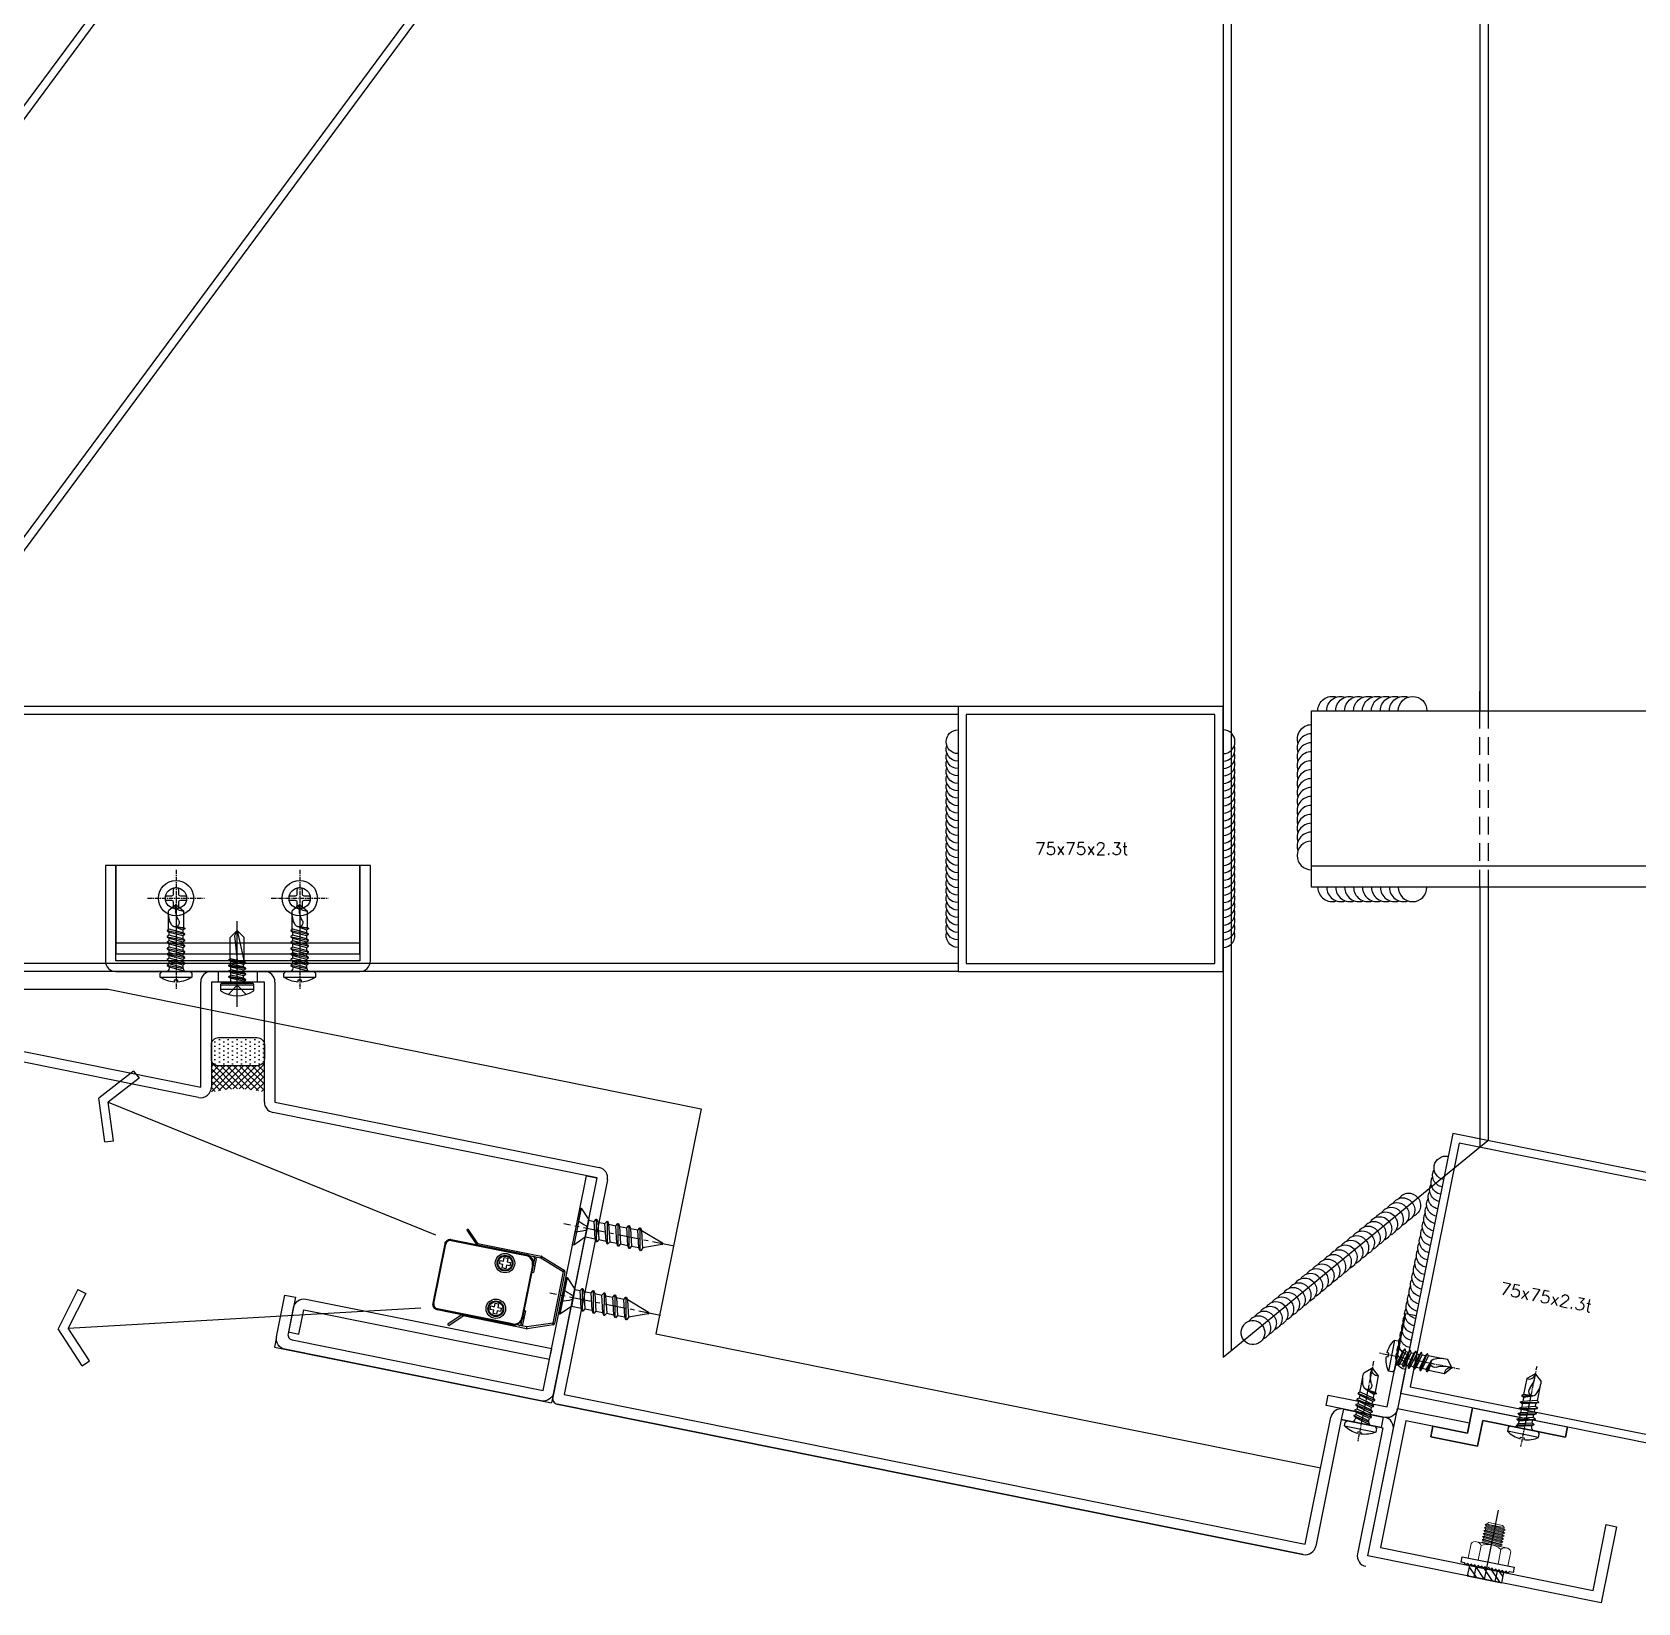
# Model space of a CAD drawing. Extents: x -3378 to 102197, y -3799 to 48702.
# Drawn here: x 83537.2 to 83991.7, y 28208.9 to 28653.5 of the extents above; entities that cross this region are included whole.
import ezdxf

# ---------------------------------------------------------------- set-up
doc = ezdxf.new("R2010")
doc.units = 0
doc.linetypes.add('CENTER', pattern=[2, 1.25, -0.25, 0.25, -0.25])
doc.linetypes.add('HIDDEN', pattern=[0.375, 0.25, -0.125])
for name, color, linetype in [('11', 11, 'Continuous'), ('24WELD', 55, 'Continuous'), ('3', 3, 'Continuous'), ('4', 4, 'Continuous'), ('6', 6, 'Continuous'), ('ARR', 6, 'Continuous'), ('BCM-DIM', 54, 'Continuous'), ('BCM-draft', 252, 'Continuous'), ('BCM-EXT', 2, 'Continuous'), ('BCM-SIL', 8, 'Continuous'), ('CENTER', 4, 'CENTER'), ('CL', 14, 'CENTER'), ('GM_SECT_15', 15, 'Continuous'), ('LAYER3', 165, 'Continuous'), ('螺絲 固定五金 FASTENERS', 124, 'Continuous'), ('螺絲、螺栓', 4, 'Continuous'), ('視覺模型鋁擠型暫替', 4, 'Continuous'), ('金屬面材 METAL PANEL', 2, 'Continuous'), ('隱藏線 HIDDEN', 8, 'HIDDEN')]:
    doc.layers.add(name, color=color, linetype=linetype)
doc.layers.add('12', color=3, linetype='Continuous', lineweight=9)
doc.layers.add('不顯示', color=254, linetype='Continuous', plot=False)
doc.styles.add('DIM', font='simplex.shx', dxfattribs={"bigfont": 'chineset.shx'})

# ---------------------------------------------------------------- blocks, each defined once
blk = doc.blocks.new('A$C19CB1797')
at = {"layer": 'BCM-SIL'}
for p, q in [((8.28, 24.29, 0), (8.28, 0, 0)), ((3.53, 19.39, 0), (13.03, 19.39, 0)), ((3.53, 18.16, 0), (13.03, 18.16, 0)), ((6.49, 17.06, 0), (5.88, 16.71, 0)), ((5.88, 16.71, 0), (10.68, 15.91, 0)), ((5.88, 16.71, 0), (5.88, 16.51, 0)), ((5.88, 16.51, 0), (10.68, 15.72, 0)), ((5.88, 16.51, 0), (6.49, 16.16, 0)), ((6.49, 15.47, 0), (5.88, 15.12, 0)), ((5.88, 15.12, 0), (10.68, 14.32, 0)), ((5.88, 15.12, 0), (5.88, 14.92, 0)), ((5.88, 14.92, 0), (10.68, 14.13, 0)), ((5.88, 14.92, 0), (6.49, 14.57, 0)), ((6.49, 13.88, 0), (5.88, 13.53, 0)), ((6.49, 17.06, 0), (10.07, 16.26, 0)), ((6.49, 16.16, 0), (10.07, 15.36, 0)), ((6.49, 16.16, 0), (6.49, 15.47, 0)), ((6.49, 15.47, 0), (10.07, 14.68, 0)), ((6.49, 14.57, 0), (10.07, 13.78, 0)), ((6.49, 14.57, 0), (6.49, 13.88, 0)), ((6.49, 13.88, 0), (10.07, 13.09, 0)), ((10.07, 17.06, 0), (10.07, 16.26, 0)), ((10.07, 17.06, 0), (10.07, 16.26, 0)), ((10.07, 16.26, 0), (10.68, 15.91, 0)), ((10.68, 15.72, 0), (10.07, 15.36, 0)), ((10.07, 15.36, 0), (10.07, 14.68, 0)), ((10.07, 14.68, 0), (10.68, 14.32, 0)), ((10.68, 14.13, 0), (10.07, 13.78, 0)), ((10.07, 13.78, 0), (10.07, 13.09, 0)), ((10.68, 15.91, 0), (10.68, 15.72, 0)), ((10.68, 14.32, 0), (10.68, 14.13, 0)), ((5.88, 13.53, 0), (10.68, 12.74, 0)), ((5.88, 13.53, 0), (5.88, 13.33, 0)), ((5.88, 13.33, 0), (10.68, 12.54, 0)), ((5.88, 13.33, 0), (6.49, 12.98, 0)), ((6.49, 12.3, 0), (5.88, 11.94, 0)), ((5.88, 11.94, 0), (10.68, 11.15, 0)), ((5.88, 11.94, 0), (5.88, 11.75, 0)), ((5.88, 11.75, 0), (10.68, 10.95, 0)), ((5.88, 11.75, 0), (6.28, 11.52, 0)), ((8.28, 2.66, 0), (6.28, 11.52, 0)), ((6.28, 11.52, 0), (6.28, 4.66, 0)), ((6.28, 11.52, 0), (10.28, 10.72, 0)), ((6.49, 12.98, 0), (10.07, 12.19, 0)), ((6.49, 12.98, 0), (6.49, 12.3, 0)), ((6.49, 12.3, 0), (10.07, 11.5, 0)), ((9.03, 4.16, 0), (8.28, 11.12, 0)), ((10.07, 13.09, 0), (10.68, 12.74, 0)), ((10.68, 12.54, 0), (10.07, 12.19, 0)), ((10.07, 12.19, 0), (10.07, 11.5, 0)), ((10.07, 11.5, 0), (10.68, 11.15, 0)), ((10.68, 10.95, 0), (10.28, 10.72, 0)), ((10.28, 10.72, 0), (10.28, 4.66, 0)), ((10.68, 12.74, 0), (10.68, 12.54, 0)), ((10.68, 11.15, 0), (10.68, 10.95, 0)), ((6.28, 4.66, 0), (8.28, 2.66, 0)), ((8.28, 2.66, 0), (10.28, 4.66, 0)), ((8.28, 2.66, 0), (9.03, 4.16, 0))]:
    blk.add_line(p, q, dxfattribs=at)
at = {"layer": 'BCM-SIL', "elevation": 0}
blk.add_lwpolyline([(12.8, 19.81, 0.297439), (3.75, 19.81, 0.253368), (3.53, 19.39), (3.53, 18.16, 0.414214), (4.03, 17.66), (12.53, 17.66, 0.414214), (13.03, 18.16), (13.03, 19.39, 0.253368)], format="xyb", close=True, dxfattribs=at)
at = {"layer": 'BCM-SIL', "ltscale": 0.1, "elevation": 0}
blk.add_lwpolyline([(5.78, 20.77), (7.8, 18.64, 0.205918), (8.28, 18.43, 0.205918), (8.75, 18.64), (10.78, 20.77)], format="xyb", dxfattribs=at)
at = {"layer": 'BCM-SIL'}
for centre, start, end in [((5.89, 17.06, 0), 0, 90), ((10.67, 17.06, 0), 90, 180)]:
    blk.add_arc(centre, 0.6, start, end, dxfattribs=at)
blk = doc.blocks.new('M5x16圓頭自攻')
at = {"layer": 'ARR', "color": 0, "linetype": 'CENTER', "ltscale": 0.87}
blk.add_line((18, 0), (-5.1, 0), dxfattribs=at)
at = {"layer": 'ARR', "color": 0, "linetype": 'ByBlock', "ltscale": 0.3}
for p, q in [((-1.61, -4.5), (-1.61, 4.5)), ((0.5, 2.24), (1.14, 1.9)), ((0.72, 2.13), (1.65, -2.5)), ((1.89, 1.9), (1.14, 1.9)), ((2.24, 2.5), (3.24, -2.5)), ((3.48, 1.9), (2.73, 1.9)), ((3.83, 2.5), (4.83, -2.5)), ((5.07, 1.9), (4.32, 1.9)), ((5.42, 2.5), (6.42, -2.5)), ((6.81, 1.9), (5.91, 1.9)), ((7.16, 2.5), (8.16, -2.5)), ((8.4, 1.9), (7.65, 1.9)), ((8.73, 1.9), (7.98, 1.9)), ((9.08, 2.5), (9.7, -0.6)), ((14.12, 2.1), (9.46, 2.1)), ((15.83, 0.06), (14.12, 2.1)), ((15.83, 0.06), (15.95, 0.06)), ((16, -0.01), (16, 0.01)), ((2.14, -1.9), (2.89, -1.9)), ((3.73, -1.9), (4.48, -1.9)), ((5.32, -1.9), (6.07, -1.9)), ((6.91, -1.9), (7.81, -1.9)), ((8.54, -2.1), (12.91, -2.1)), ((15.83, -0.06), (14.12, -2.1)), ((15.83, -0.06), (15.95, -0.06))]:
    blk.add_line(p, q, dxfattribs=at)
blk.add_lwpolyline([(-2.98, -0.5, 0.134476), (-1.61, -4.5), (-0.58, -4.5, 0.198912), (-0.44, -4.44), (-0.06, -4.06, 0.198912), (0, -3.92), (0, 3.92, 0.198912), (-0.06, 4.06), (-0.44, 4.44, 0.198912), (-0.58, 4.5), (-1.61, 4.5, 0.134562), (-2.98, 0.5), (-2.48, 0.5), (-2.48, -0.5), (-2.98, -0.5)], format="xyb", dxfattribs=at)
blk.add_lwpolyline([(1.14, 1.9), (2.14, -1.9), (1.8, -2.5), (1.65, -2.5), (1.3, -1.9), (0.3, 1.9), (0.5, 2.24)], dxfattribs=at)
for points in [[(3.24, -2.5), (2.89, -1.9), (1.89, 1.9), (2.24, 2.5), (2.39, 2.5), (2.73, 1.9), (3.73, -1.9), (3.39, -2.5)], [(4.83, -2.5), (4.48, -1.9), (3.48, 1.9), (3.83, 2.5), (3.98, 2.5), (4.32, 1.9), (5.32, -1.9), (4.98, -2.5)], [(6.42, -2.5), (6.07, -1.9), (5.07, 1.9), (5.42, 2.5), (5.57, 2.5), (5.91, 1.9), (6.91, -1.9), (6.57, -2.5)], [(8.16, -2.5), (7.81, -1.9), (6.81, 1.9), (7.16, 2.5), (7.31, 2.5), (7.65, 1.9), (8.65, -1.9), (8.31, -2.5)], [(9.08, 2.5), (8.73, 1.9), (9.7, -0.6), (9.46, 2.1), (9.23, 2.5)]]:
    blk.add_lwpolyline(points, close=True, dxfattribs=at)
for centre, radius, start, end in [((0.67, 3.07), 0.874, 220.3388, 257.7802), ((10.86, -0.29), 1.2, 56.152, 236.152), ((14.85, 6.88), 7.01, 241.6458, 278.008), ((15.9, 1.75), 1.82, 168.8617, 267.6865), ((15.95, 0.01), 0.05, 0, 90), ((1.17, -3.34), 1.44, 84.7312, 144.22), ((13.52, 4.88), 7.01, 241.6458, 274.9541), ((15.95, -0.01), 0.05, 270, 0)]:
    blk.add_arc(centre, radius, start, end, dxfattribs=at)
blk = doc.blocks.new('*U255')
blk.add_blockref('M5x16圓頭自攻', (0, 0))
blk = doc.blocks.new('*u927')
at = {"layer": 'CENTER', "color": 0, "ltscale": 5}
blk.add_line((28.28, 0), (-3.62, 0), dxfattribs=at)
at = {"layer": '螺絲、螺栓', "color": 0, "linetype": 'ByBlock', "ltscale": 0.2}
for p, q in [((0.3, 5.3), (0.3, -5.3)), ((3.1, 2.5), (3.1, -2.5)), ((3.1, 2.39), (4.64, 2.39)), ((5.08, 3.15), (6.34, -3.15)), ((5.7, 2.39), (7.79, 2.39)), ((8.23, 3.15), (9.49, -3.15)), ((8.85, 2.39), (10.94, 2.39)), ((11.38, 3.15), (12.64, -3.15)), ((12, 2.39), (14.09, 2.39)), ((14.53, 3.15), (15.79, -3.15)), ((17.24, 2.39), (15.15, 2.39)), ((17.68, 3.15), (18.94, -3.15)), ((18.17, 2.61), (24.84, 0.24)), ((3.1, -2.39), (5.9, -2.39)), ((6.96, -2.39), (9.05, -2.39)), ((10.11, -2.39), (12.2, -2.39)), ((13.26, -2.39), (15.35, -2.39)), ((16.41, -2.39), (18.5, -2.39)), ((24.84, -0.23), (19.52, -2.25))]:
    blk.add_line(p, q, dxfattribs=at)
blk.add_lwpolyline([(3.1, -2.5), (0.3, -5.3), (0, -5.3), (0, 5.3), (0.3, 5.3), (3.1, 2.5)], dxfattribs=at)
blk.add_lwpolyline([(0, 1.61, -0.048054), (2.67, 0.68, -0.292428), (3.1, 0, -0.292428), (2.67, -0.68, -0.048054), (0, -1.61, -0.048054)], format="xyb", dxfattribs=at)
for points in [[(6.34, -3.15), (5.9, -2.39), (4.64, 2.39), (5.08, 3.15), (5.27, 3.15), (5.7, 2.39), (6.96, -2.39), (6.53, -3.15)], [(9.49, -3.15), (9.05, -2.39), (7.79, 2.39), (8.23, 3.15), (8.42, 3.15), (8.85, 2.39), (10.11, -2.39), (9.68, -3.15)], [(12.64, -3.15), (12.2, -2.39), (10.94, 2.39), (11.38, 3.15), (11.57, 3.15), (12, 2.39), (13.26, -2.39), (12.83, -3.15)], [(15.79, -3.15), (15.35, -2.39), (14.09, 2.39), (14.53, 3.15), (14.72, 3.15), (15.15, 2.39), (16.41, -2.39), (15.98, -3.15)], [(18.94, -3.15), (18.5, -2.39), (17.24, 2.39), (17.68, 3.15), (17.87, 3.15), (18.3, 2.39), (19.56, -2.39), (19.13, -3.15)]]:
    blk.add_lwpolyline(points, close=True, dxfattribs=at)
blk.add_arc((24.75, 0), 0.252, 292.1627, 69.4623, dxfattribs=at)
blk = doc.blocks.new('*U929')
blk.add_blockref('*u927', (0, 0))
blk = doc.blocks.new('燈座')
for p, q in [((-78.77, 14.27), (-79.2, 11.3)), ((-79.16, 11.3), (0, 0)), ((0.42, 2.97, 0), (0, 0))]:
    blk.add_line(p, q)
at = {"layer": '金屬面材 METAL PANEL', "linetype": 'Continuous'}
for points in [[(9.18, 64.35), (0.42, 2.97, -0.414214), (-2.97, 0.42), (-76.23, 10.88, -0.414214), (-78.77, 14.27), (-77.08, 26.15), (-74.11, 25.73), (-75.59, 15.33, 0.414214), (-74.32, 13.64), (-2.55, 3.39), (6.21, 64.77)], [(-72.55, 15.4), (-71.56, 22.33), (-1.27, 12.3), (-0.85, 15.27), (-71.14, 25.3, 0.414214), (-74.53, 22.76), (-75.52, 15.83)]]:
    blk.add_lwpolyline(points, format="xyb", close=True, dxfattribs=at)
at = {"layer": '螺絲 固定五金 FASTENERS', "rotation": 351.8790730473864}
for p in [(4.14, 50.28, 0), (1.32, 30.48, 0)]:
    blk.add_blockref('*U929', p, dxfattribs=at)
blk = doc.blocks.new('A$C19b21843')
at = {"layer": '11'}
blk.add_lwpolyline([(3.5, 4), (3, 3.5), (3.5, 3), (3, 2.5), (3.5, 2), (3, 1.5), (3.5, 1), (3.5, 0), (5, 0), (5, 15), (3.5, 15), (3.5, 14), (3, 13.5), (3.5, 13), (3, 12.5), (3.5, 12), (3, 11.5), (3.5, 11), (3, 10.5), (3.5, 10), (3, 9.5), (3.5, 9), (3, 8.5), (3.5, 8), (3, 7.5), (3.5, 7), (3, 6.5), (3.5, 6), (3, 5.5), (3.5, 5), (3, 4.5)], close=True, dxfattribs=at)
at = {"layer": '12'}
for p, q in [((5, 13.25), (9.17, 13.25)), ((9.17, 10.37), (5, 10.37)), ((10, 11.81), (10, 3.19)), ((10, 10.03), (10.19, 10.03)), ((10.46, 10.5), (10.89, 4.57)), ((10.73, 10.03), (11.06, 10.03)), ((11.34, 10.5), (11.77, 4.57)), ((11.61, 10.03), (11.94, 10.03)), ((12.21, 10.5), (12.64, 4.57)), ((12.48, 10.03), (12.81, 10.03)), ((13.09, 10.5), (13.52, 4.57)), ((13.36, 10.03), (13.69, 10.03)), ((13.96, 10.5), (14.39, 4.57)), ((14.23, 10.03), (14.56, 10.03)), ((14.84, 10.5), (15.27, 4.57)), ((9.17, 4.63), (5, 4.63)), ((10, 4.95), (10.02, 4.57)), ((10.62, 4.97), (10.25, 4.97)), ((11.5, 4.97), (11.13, 4.97)), ((12.38, 4.97), (12, 4.97)), ((13.25, 4.97), (12.88, 4.97)), ((14.12, 4.97), (13.75, 4.97)), ((15, 4.97), (14.63, 4.97)), ((9.17, 1.75), (5, 1.75))]:
    blk.add_line(p, q, dxfattribs=at)
for points in [[(10.73, 10.03), (10.46, 10.5), (10.19, 10.03), (10.62, 4.97), (10.89, 4.57), (11.13, 4.97)], [(11.61, 10.03), (11.34, 10.5), (11.06, 10.03), (11.5, 4.97), (11.77, 4.57), (12, 4.97)], [(12.48, 10.03), (12.21, 10.5), (11.94, 10.03), (12.38, 4.97), (12.64, 4.57), (12.88, 4.97)], [(13.36, 10.03), (13.09, 10.5), (12.81, 10.03), (13.25, 4.97), (13.52, 4.57), (13.75, 4.97)], [(14.23, 10.03), (13.96, 10.5), (13.69, 10.03), (14.12, 4.97), (14.39, 4.57), (14.63, 4.97)], [(15.11, 10.03), (14.84, 10.5), (14.56, 10.03), (15, 4.97), (15.27, 4.57), (15.5, 4.97)]]:
    blk.add_lwpolyline(points, close=True, dxfattribs=at)
for points in [[(15.11, 10.03), (15.47, 10.03), (15.47, 5.41)], [(15.47, 10.03), (16, 9.5), (16, 5.5), (15.5, 5)], [(10, 4.59), (10.02, 4.57), (10.25, 4.97), (10, 8.4)]]:
    blk.add_lwpolyline(points, dxfattribs=at)
for centre, radius, start, end in [((8.34, 11.81), 1.66, 300, 60), ((4.63, 7.5), 5.37, 327.686, 32.314), ((8.34, 3.19), 1.66, 300, 60)]:
    blk.add_arc(centre, radius, start, end, dxfattribs=at)
at = {"layer": '3'}
for p, q in [((0, 12.01), (3.25, 8.75)), ((3, 10.5), (0, 10.5)), ((0, 9.74), (3.12, 6.62)), ((1.77, 12.5), (3.38, 10.88)), ((0, 7.48), (3.49, 3.99)), ((0, 5.22), (2.72, 2.5)), ((0, 4.5), (3, 4.5)), ((0, 2.96), (0.46, 2.5))]:
    blk.add_line(p, q, dxfattribs=at)
at = {"layer": '4'}
blk.add_line((0, 7.5), (20, 7.5), dxfattribs=at)
at = {"layer": '6'}
blk.add_lwpolyline([(0, 12.5), (3, 12.5), (3.5, 12), (3, 11.5), (3.5, 11), (3, 10.5), (3.5, 10), (3, 9.5), (3.5, 9), (3, 8.5), (3.5, 8), (3, 7.5), (3.5, 7), (3, 6.5), (3.5, 6), (3, 5.5), (3.5, 5), (3, 4.5), (3.5, 4), (3, 3.5), (3.5, 3), (3, 2.5), (0, 2.5)], close=True, dxfattribs=at)
blk = doc.blocks.new('*U35')
blk.add_lwpolyline([(1.22, 0.68), (2.48, 0.68, -0.398336), (3.02, 0.16, -0.027263), (3.02, -0.16, -0.398336), (2.48, -0.68), (1.22, -0.68, 0.414214), (0.68, -1.22), (0.68, -2.48, -0.398336), (0.16, -3.02, -0.027263), (-0.16, -3.02, -0.398336), (-0.68, -2.48), (-0.68, -1.22, 0.414214), (-1.22, -0.68), (-2.48, -0.68, -0.398336), (-3.02, -0.16, -0.027263), (-3.02, 0.16, -0.398336), (-2.48, 0.68), (-1.22, 0.68, 0.414214), (-0.68, 1.22), (-0.68, 2.48, -0.398336), (-0.16, 3.02, -0.027263), (0.16, 3.02, -0.398336), (0.68, 2.48), (0.68, 1.22, 0.414214)], format="xyb", close=True)
blk.add_circle((0, 0), 5)
at = {"layer": 'CL'}
for p, q in [((0, 8.04), (0, -8.04)), ((-8.04, 0), (8.04, 0))]:
    blk.add_line(p, q, dxfattribs=at)
blk = doc.blocks.new('圓孔6mm')
at = {"layer": '視覺模型鋁擠型暫替', "color": 6, "linetype": 'Continuous'}
blk.add_circle((0, 0), 3, dxfattribs=at)
at = {"layer": 'BCM-draft'}
blk.add_blockref('*U35', (0, 0), dxfattribs=at)
blk = doc.blocks.new('A$C20AE7E0D')
at = {"layer": 'ARR', "color": 0, "linetype": 'CENTER', "ltscale": 0.87}
blk.add_line((21, 0), (-5.1, 0), dxfattribs=at)
at = {"layer": 'ARR', "color": 0, "linetype": 'ByBlock', "ltscale": 0.3}
for p, q in [((-1.61, -4.5), (-1.61, 4.5)), ((0.5, 2.24), (1.14, 1.9)), ((0.72, 2.13), (1.65, -2.5)), ((1.89, 1.9), (1.14, 1.9)), ((2.24, 2.5), (3.24, -2.5)), ((3.48, 1.9), (2.73, 1.9)), ((3.83, 2.5), (4.83, -2.5)), ((5.07, 1.9), (4.32, 1.9)), ((5.42, 2.5), (6.42, -2.5)), ((6.81, 1.9), (5.91, 1.9)), ((7.16, 2.5), (8.16, -2.5)), ((8.4, 1.9), (7.65, 1.9)), ((8.75, 2.5), (9.75, -2.5)), ((10.14, 1.9), (9.24, 1.9)), ((10.49, 2.5), (11.49, -2.5)), ((11.73, 1.9), (10.98, 1.9)), ((12.08, 2.5), (12.7, -0.6)), ((17.12, 2.1), (12.46, 2.1)), ((18.83, 0.06), (17.12, 2.1)), ((18.83, 0.06), (18.95, 0.06)), ((19, -0.01), (19, 0.01)), ((2.14, -1.9), (2.89, -1.9)), ((3.73, -1.9), (4.48, -1.9)), ((5.32, -1.9), (6.07, -1.9)), ((6.91, -1.9), (7.81, -1.9)), ((8.65, -1.9), (9.4, -1.9)), ((10.24, -1.9), (11.14, -1.9)), ((11.87, -2.1), (15.91, -2.1)), ((18.83, -0.06), (17.12, -2.1)), ((18.83, -0.06), (18.95, -0.06))]:
    blk.add_line(p, q, dxfattribs=at)
blk.add_lwpolyline([(-2.98, -0.5, 0.134476), (-1.61, -4.5), (-0.58, -4.5, 0.198912), (-0.44, -4.44), (-0.06, -4.06, 0.198912), (0, -3.92), (0, 3.92, 0.198912), (-0.06, 4.06), (-0.44, 4.44, 0.198912), (-0.58, 4.5), (-1.61, 4.5, 0.134562), (-2.98, 0.5), (-2.48, 0.5), (-2.48, -0.5), (-2.98, -0.5)], format="xyb", dxfattribs=at)
blk.add_lwpolyline([(1.14, 1.9), (2.14, -1.9), (1.8, -2.5), (1.65, -2.5), (1.3, -1.9), (0.3, 1.9), (0.5, 2.24)], dxfattribs=at)
for points in [[(3.24, -2.5), (2.89, -1.9), (1.89, 1.9), (2.24, 2.5), (2.39, 2.5), (2.73, 1.9), (3.73, -1.9), (3.39, -2.5)], [(4.83, -2.5), (4.48, -1.9), (3.48, 1.9), (3.83, 2.5), (3.98, 2.5), (4.32, 1.9), (5.32, -1.9), (4.98, -2.5)], [(6.42, -2.5), (6.07, -1.9), (5.07, 1.9), (5.42, 2.5), (5.57, 2.5), (5.91, 1.9), (6.91, -1.9), (6.57, -2.5)], [(8.16, -2.5), (7.81, -1.9), (6.81, 1.9), (7.16, 2.5), (7.31, 2.5), (7.65, 1.9), (8.65, -1.9), (8.31, -2.5)], [(9.75, -2.5), (9.4, -1.9), (8.4, 1.9), (8.75, 2.5), (8.9, 2.5), (9.24, 1.9), (10.24, -1.9), (9.9, -2.5)], [(11.49, -2.5), (11.14, -1.9), (10.14, 1.9), (10.49, 2.5), (10.64, 2.5), (10.98, 1.9), (11.98, -1.9), (11.64, -2.5)], [(12.08, 2.5), (11.73, 1.9), (12.7, -0.6), (12.46, 2.1), (12.23, 2.5)]]:
    blk.add_lwpolyline(points, close=True, dxfattribs=at)
for centre, radius, start, end in [((0.67, 3.07), 0.874, 220.3388, 257.7802), ((13.86, -0.29), 1.2, 56.152, 236.152), ((17.85, 6.88), 7.01, 241.6458, 278.008), ((18.9, 1.75), 1.82, 168.8617, 267.6865), ((18.95, 0.01), 0.05, 0, 90), ((1.17, -3.34), 1.44, 84.7312, 144.22), ((16.52, 4.88), 7.01, 241.6458, 274.9541), ((18.95, -0.01), 0.05, 270, 0)]:
    blk.add_arc(centre, radius, start, end, dxfattribs=at)
blk = doc.blocks.new('*U77')
at = {"color": 0, "linetype": 'ByBlock'}
blk.add_blockref('A$C20AE7E0D', (0, 0), dxfattribs=at)
blk = doc.blocks.new('4t托架')
at = {"layer": '視覺模型鋁擠型暫替', "color": 6, "linetype": 'Continuous'}
blk.add_line((-0.7, -22), (-69.7, -22), dxfattribs=at)
at = {"layer": '視覺模型鋁擠型暫替', "color": 6, "linetype": 'Continuous', "elevation": 0}
blk.add_lwpolyline([(-69.7, -25), (-0.7, -25), (-0.7, 0), (-69.7, 0)], close=True, dxfattribs=at)
at = {"layer": '金屬面材 METAL PANEL', "linetype": 'Continuous', "elevation": 0}
blk.add_lwpolyline([(-69.7, 0), (-72.7, 0), (-72.7, -27, 0.414214), (-69.7, -30), (-0.7, -30, 0.414214), (2.3, -27), (2.3, 0), (-0.7, 0), (-0.7, -27), (-69.7, -27)], format="xyb", close=True, dxfattribs=at)
at = {"layer": '螺絲 固定五金 FASTENERS', "xscale": -1, "rotation": 270}
for p in [(-52.7, -30), (-17.7, -30)]:
    blk.add_blockref('*U77', p, dxfattribs=at)
at = {"layer": '視覺模型鋁擠型暫替', "linetype": 'Continuous'}
for p in [(-52.7, -9.26), (-17.7, -9.26)]:
    blk.add_blockref('圓孔6mm', p, dxfattribs=at)
blk = doc.blocks.new('箭頭2')
at = {"layer": 'LAYER3', "ltscale": 10}
for p, q in [((-21.65, -12.5), (0, 0)), ((21.65, -12.5), (0, 0)), ((-19.15, -16.83), (0, -5.77)), ((19.15, -16.83), (0, -5.77)), ((0, -5.77), (0, -205.77)), ((-21.65, -12.5), (-19.15, -16.83)), ((21.65, -12.5), (19.15, -16.83))]:
    blk.add_line(p, q, dxfattribs=at)
blk = doc.blocks.new('L1燈具')
at = {"color": 165}
for p, q in [((-33.22, 13.62), (-33.1, 13.9)), ((-33.1, 13.9), (-32.92, 14.15)), ((-31.59, 14.41), (-31.56, 14.61)), ((-31.59, 14.41), (-10.16, 11.36)), ((-31.56, 14.61), (-31.58, 14.64)), ((-31.58, 14.64), (-31.58, 14.64)), ((-31.56, 14.61), (-10.14, 11.55)), ((-35.67, -3.63), (-33.25, 13.34)), ((-35.48, -3.66), (-33.06, 13.31)), ((-33.28, 13.37), (-33.22, 13.62)), ((-33.28, 13.37), (-33.28, 13.37)), ((-33.25, 13.34), (-33.28, 13.37)), ((-33.06, 13.31), (-33.25, 13.34)), ((-17.58, 8.59), (-17.44, 9.58)), ((-17.44, 9.58), (-16.45, 9.44)), ((-16.45, 9.44), (-16.31, 10.43)), ((-16.31, 10.43), (-15.32, 10.29)), ((-15.32, 10.29), (-15.46, 9.3)), ((-15.46, 9.3), (-14.47, 9.16)), ((-14.47, 9.16), (-14.61, 8.17)), ((-10.16, 11.36), (-10.14, 11.55)), ((-10.14, 11.55), (-10.1, 11.58)), ((-10.1, 11.58), (-10.1, 11.58)), ((-16.59, 8.45), (-17.58, 8.59)), ((-16.73, 7.46), (-16.59, 8.45)), ((-15.74, 7.32), (-16.73, 7.46)), ((-15.6, 8.31), (-15.74, 7.32)), ((-14.61, 8.17), (-15.6, 8.31)), ((-8.21, 8.75), (-10.35, -6.23)), ((-8.01, 8.73), (-10.15, -6.26)), ((-10.1, -6.1), (-8.01, 8.55)), ((-8.21, 8.75), (-8.01, 8.73)), ((-8.01, 8.73), (-7.98, 8.75)), ((-7.98, 8.75), (-7.98, 8.75)), ((-35.72, -3.9), (-35.71, -3.65)), ((-35.68, -4.21), (-35.72, -3.9)), ((-35.67, -3.63), (-35.71, -3.65)), ((-35.71, -3.65), (-35.71, -3.65)), ((-35.58, -4.5), (-35.68, -4.21)), ((-35.48, -3.66), (-35.67, -3.63)), ((-19.44, -4.45), (-19.3, -3.46)), ((-18.45, -4.59), (-19.44, -4.45)), ((-19.3, -3.46), (-18.31, -3.6)), ((-18.31, -3.6), (-18.17, -2.61)), ((-18.17, -2.61), (-17.18, -2.75)), ((-17.18, -2.75), (-17.32, -3.74)), ((-17.32, -3.74), (-16.33, -3.88)), ((-16.33, -3.88), (-16.47, -4.87)), ((-34.4, -5.32), (-34.43, -5.35)), ((-34.43, -5.35), (-34.43, -5.35)), ((-34.37, -5.13), (-34.4, -5.32)), ((-12.98, -8.38), (-34.4, -5.32)), ((-12.95, -8.18), (-34.37, -5.13)), ((-18.59, -5.58), (-18.45, -4.59)), ((-17.6, -5.72), (-18.59, -5.58)), ((-17.46, -4.73), (-17.6, -5.72)), ((-16.47, -4.87), (-17.46, -4.73)), ((-12.95, -8.18), (-12.98, -8.38)), ((-12.98, -8.38), (-12.96, -8.41)), ((-12.96, -8.41), (-12.96, -8.41)), ((-10.35, -6.23), (-10.15, -6.26)), ((-10.15, -6.26), (-10.13, -6.29)), ((-10.13, -6.29), (-10.13, -6.29))]:
    blk.add_line(p, q, dxfattribs=at)
at = {"color": 53}
for p, q in [((-10.1, 11.58), (-31.58, 14.64)), ((-33.28, 13.37), (-35.71, -3.65)), ((-10.13, -6.29), (-7.98, 8.75)), ((-34.43, -5.35), (-12.96, -8.41))]:
    blk.add_line(p, q, dxfattribs=at)
at = {"color": 133, "linetype": 'Continuous'}
for p, q in [((-26.94, 17.91), (-27.33, 17.61)), ((-27.33, 17.61), (-24.4, 13.7)), ((-24, 14), (-26.94, 17.91)), ((-24, 14), (-5.92, 11.42)), ((-9.83, 11.47), (-5.99, 10.93)), ((-7.78, 10.68), (-8.05, 8.75)), ((-7.29, 10.61), (-7.85, 6.69)), ((-5.99, 10.93), (0.56, 7.42)), ((-5.76, 11.36), (0.79, 7.86)), ((-8.34, 6.76), (-7.85, 6.69)), ((0.56, 7.42), (-1.54, -7.28)), ((1.05, 7.35), (-1.05, -7.35)), ((-9.97, -8.15), (-9.41, -4.23)), ((-9.9, -4.16), (-9.41, -4.23)), ((-27.26, -6.33), (-31.17, -9.26)), ((-30.87, -9.66), (-26.96, -6.72)), ((-8.88, -9.3), (-26.96, -6.72)), ((-8.81, -8.81), (-12.64, -8.27)), ((-10.46, -8.08), (-10.18, -6.15)), ((-1.54, -7.28), (-8.81, -8.81)), ((-1.44, -7.77), (-8.71, -9.3)), ((-30.87, -9.66), (-31.17, -9.26))]:
    blk.add_line(p, q, dxfattribs=at)
at = {"color": 165, "linetype": 'Continuous'}
for p, q in [((-24, 14), (-24.4, 13.7)), ((-24, 14), (-24.25, 13.57)), ((-24, 14), (-24.07, 13.54)), ((-7.73, 11.17), (-7.88, 11.06)), ((-7.29, 10.61), (-7.78, 10.68)), ((-5.92, 11.42), (-5.99, 10.93)), ((-5.76, 11.36), (-5.99, 10.93)), ((-8.29, 8.76), (-8.09, 8.73)), ((-8.09, 8.73), (-8.06, 8.75)), ((-8.06, 8.72), (-7.57, 8.65)), ((0.79, 7.86), (0.56, 7.42)), ((1.05, 7.35), (0.56, 7.42)), ((-26.96, -6.72), (-27.26, -6.33)), ((-26.96, -6.72), (-27.08, -6.24)), ((-26.96, -6.72), (-26.89, -6.26)), ((-10.55, -8.56), (-10.66, -8.41)), ((-9.97, -8.15), (-10.46, -8.08)), ((-10.4, -6.09), (-10.21, -6.12)), ((-10.21, -6.12), (-10.19, -6.15)), ((-10.18, -6.12), (-9.69, -6.19)), ((-8.88, -9.3), (-8.81, -8.81)), ((-8.71, -9.3), (-8.81, -8.81)), ((-1.44, -7.77), (-1.54, -7.28)), ((-1.05, -7.35), (-1.54, -7.28))]:
    blk.add_line(p, q, dxfattribs=at)
at = {"color": 165}
for points in [[(-32.92, 14.15), (-32.69, 14.36), (-32.43, 14.52), (-32.13, 14.62), (-31.83, 14.66), (-31.58, 14.64)], [(-10.1, 11.58), (-9.67, 11.47), (-9.21, 11.27), (-8.8, 10.97), (-8.46, 10.6), (-8.2, 10.17), (-8.03, 9.69), (-7.96, 9.2), (-7.98, 8.75)], [(-34.43, -5.35), (-34.68, -5.29), (-34.96, -5.17), (-35.21, -4.99), (-35.42, -4.76), (-35.58, -4.5)], [(-10.13, -6.29), (-10.23, -6.73), (-10.44, -7.19), (-10.73, -7.6), (-11.11, -7.94), (-11.54, -8.2), (-12.01, -8.37), (-12.51, -8.44), (-12.96, -8.41)]]:
    blk.add_lwpolyline(points, dxfattribs=at)
for centre, radius in [((-16.02, 8.87), 2.75), ((-16.02, 8.87), 2.22), ((-16.02, 8.87), 2.02), ((-17.88, -4.16), 2.75), ((-17.88, -4.16), 2.22), ((-17.88, -4.16), 2.02)]:
    blk.add_circle(centre, radius, dxfattribs=at)
at = {"color": 53}
for centre, radius, start, end in [((-31.79, 13.16), 1.5, 161.4104, 171.8638), ((-31.79, 13.16), 1.5, 154.4888, 160.6308), ((-31.8, 13.16), 1.5, 160.6339, 161.4066), ((-31.79, 13.16), 1.5, 149.8758, 154.4914), ((-31.8, 13.16), 1.5, 149.377, 149.8746), ((-31.79, 13.16), 1.5, 142.1037, 149.3733), ((-31.79, 13.16), 1.5, 138.3486, 142.1061), ((-31.79, 13.16), 1.5, 126.8408, 138.124), ((-31.8, 13.16), 1.49, 138.1289, 138.347), ((-31.79, 13.16), 1.5, 124.8888, 126.8362), ((-31.79, 13.16), 1.5, 115.3042, 124.8946), ((-31.79, 13.16), 1.5, 98.9944, 115.3019), ((-31.79, 13.16), 1.5, 92.2511, 99.0004), ((-31.79, 13.15), 1.5, 81.8917, 92.2467), ((-10.46, 9.1), 2.5, 351.8768, 81.8806), ((-34.22, -3.86), 1.5, 171.8917, 182.2467), ((-34.23, -3.86), 1.5, 182.2507, 183.1237), ((-34.22, -3.86), 1.5, 183.1268, 188.9969), ((-34.22, -3.86), 1.5, 188.9944, 193.7783), ((-34.22, -3.86), 1.5, 193.7795, 194.3812), ((-34.22, -3.86), 1.5, 194.3847, 201.086), ((-34.22, -3.86), 1.5, 201.0832, 205.3019), ((-34.23, -3.87), 1.49, 205.3038, 205.6292), ((-34.22, -3.86), 1.5, 205.6342, 214.8892), ((-34.22, -3.87), 1.5, 214.8888, 216.8362), ((-34.22, -3.86), 1.5, 216.8355, 232.1061), ((-34.22, -3.86), 1.5, 232.0994, 244.4914), ((-34.22, -3.87), 1.5, 244.4852, 251.4062), ((-34.22, -3.86), 1.5, 251.4104, 261.8638), ((-12.6, -5.94), 2.5, 261.8768, 351.8806)]:
    blk.add_arc(centre, radius, start, end, dxfattribs=at)
at = {"color": 165}
for centre, radius, start, end in [((-31.77, 13.13), 1.5, 81.8746, 171.8793), ((-31.77, 13.13), 1.3, 81.8756, 171.8825), ((-10.49, 9.08), 2.3, 351.8756, 81.8825), ((-10.49, 9.08), 2.5, 351.8768, 81.8806), ((-10.58, 8.92), 2.6, 351.8791, 352.9984), ((-34.19, -3.84), 1.5, 171.8746, 261.8793), ((-34.19, -3.84), 1.3, 171.8756, 261.8825), ((-12.63, -5.91), 2.5, 261.8768, 351.8806), ((-12.63, -5.91), 2.3, 261.8756, 351.8825), ((-12.67, -5.73), 2.6, 350.7598, 351.8791)]:
    blk.add_arc(centre, radius, start, end, dxfattribs=at)
at = {"color": 133, "linetype": 'Continuous'}
for centre, radius, start, end in [((-24, 14), 0.495, 216.8791, 239.3791), ((-8.27, 10.75), 0.495, 351.8791, 81.8791), ((-8.27, 10.75), 0.99, 351.8791, 22.3868), ((-5.99, 10.93), 0.495, 61.8791, 81.8791), ((0.56, 7.42), 0.495, 351.8791, 61.8791), ((-26.96, -6.72), 0.495, 101.9693, 126.8791), ((-10.95, -8.01), 0.495, 261.8791, 351.8791), ((-10.95, -8.01), 0.99, 321.3713, 351.8791), ((-1.54, -7.28), 0.495, 281.8791, 351.8791), ((-8.81, -8.81), 0.495, 261.8791, 281.8791)]:
    blk.add_arc(centre, radius, start, end, dxfattribs=at)
at = {"color": 165, "linetype": 'Continuous'}
for centre, start, end in [((-10.63, 8.92), 351.8791, 352.9984), ((-12.7, -5.59), 350.7598, 351.8791)]:
    blk.add_arc(centre, 2.58, start, end, dxfattribs=at)
at = {"layer": 'LAYER3'}
for p, xscale, yscale, zscale, rotation in [((-133.46, 48.95), -0.5, 0.5, 0.5, 71.16989544259621), ((-141.27, -16.89), 0.4999999999999999, 0.4999999999999999, 0.4999999999999999, 96.57220988305077)]:
    blk.add_blockref('箭頭2', p, dxfattribs=dict(at, xscale=xscale, yscale=yscale, zscale=zscale, rotation=rotation))
blk = doc.blocks.new('*U259')
for centre, end in [((-68.96, 2.24), 286.3529), ((-66.47, 2.15), 286.3529), ((-63.97, 2.07), 286.3529), ((-61.47, 1.99), 286.3529), ((-58.97, 1.91), 286.3529), ((-56.47, 1.83), 286.3529), ((-53.97, 1.75), 286.3529), ((-51.47, 1.67), 286.3529), ((-48.97, 1.59), 286.3529), ((-46.48, 1.51), 286.3529), ((-43.98, 1.43), 286.3529), ((-41.48, 1.34), 286.3529), ((-38.98, 1.26), 286.3529), ((-36.48, 1.18), 286.3529), ((-33.98, 1.1), 286.3529), ((-31.48, 1.02), 286.3529), ((-28.98, 0.94), 286.3529), ((-26.49, 0.86), 286.3529), ((-23.99, 0.78), 286.3529), ((-21.49, 0.7), 286.3529), ((-18.99, 0.62), 286.3529), ((-16.49, 0.53), 286.3529), ((-13.99, 0.45), 286.3529), ((-11.49, 0.37), 286.3529), ((-9, 0.29), 286.3529), ((-6.5, 0.21), 286.3529), ((-4, 0.13), 358.1431)]:
    blk.add_arc(centre, 4, 178.1431, end)
blk = doc.blocks.new('75x75x2.3t')
at = {"layer": 'GM_SECT_15'}
for points in [[(0, -75), (75, -75), (75, 0), (0, 0)], [(2.3, -72.7), (72.7, -72.7), (72.7, -2.3), (2.3, -2.3)]]:
    blk.add_lwpolyline(points, close=True, dxfattribs=at)
at = {"layer": '不顯示', "linetype": 'Continuous', "insert": (21.79, -38.48), "char_height": 3.5, "attachment_point": 1, "style": 'DIM'}
blk.add_mtext_dynamic_manual_height_columns('75x75x2.3t', width=3.4858, gutter_width=17.5, heights=[0], dxfattribs=at)
blk = doc.blocks.new('*U272')
for centre, end in [((-68.96, 2.24), 286.3529), ((-66.47, 2.15), 286.3529), ((-63.97, 2.07), 286.3529), ((-61.47, 1.99), 286.3529), ((-58.97, 1.91), 286.3529), ((-56.47, 1.83), 286.3529), ((-53.97, 1.75), 286.3529), ((-51.47, 1.67), 286.3529), ((-48.97, 1.59), 286.3529), ((-46.48, 1.51), 286.3529), ((-43.98, 1.43), 286.3529), ((-41.48, 1.34), 286.3529), ((-38.98, 1.26), 286.3529), ((-36.48, 1.18), 286.3529), ((-33.98, 1.1), 286.3529), ((-31.48, 1.02), 286.3529), ((-28.98, 0.94), 286.3529), ((-26.49, 0.86), 286.3529), ((-23.99, 0.78), 286.3529), ((-21.49, 0.7), 286.3529), ((-18.99, 0.62), 286.3529), ((-16.49, 0.53), 286.3529), ((-13.99, 0.45), 286.3529), ((-11.49, 0.37), 286.3529), ((-9, 0.29), 286.3529), ((-6.5, 0.21), 286.3529), ((-4, 0.13), 358.1431)]:
    blk.add_arc(centre, 4, 178.1431, end)
blk = doc.blocks.new('*U268')
for centre, end in [((-68.96, 2.24), 286.3529), ((-66.47, 2.15), 286.3529), ((-63.97, 2.07), 286.3529), ((-61.47, 1.99), 286.3529), ((-58.97, 1.91), 286.3529), ((-56.47, 1.83), 286.3529), ((-53.97, 1.75), 286.3529), ((-51.47, 1.67), 286.3529), ((-48.97, 1.59), 286.3529), ((-46.48, 1.51), 286.3529), ((-43.98, 1.43), 286.3529), ((-41.48, 1.34), 286.3529), ((-38.98, 1.26), 286.3529), ((-36.48, 1.18), 286.3529), ((-33.98, 1.1), 286.3529), ((-31.48, 1.02), 286.3529), ((-28.98, 0.94), 286.3529), ((-26.49, 0.86), 286.3529), ((-23.99, 0.78), 286.3529), ((-21.49, 0.7), 286.3529), ((-18.99, 0.62), 286.3529), ((-16.49, 0.53), 286.3529), ((-13.99, 0.45), 286.3529), ((-11.49, 0.37), 286.3529), ((-9, 0.29), 286.3529), ((-6.5, 0.21), 286.3529), ((-4, 0.13), 358.1431)]:
    blk.add_arc(centre, 4, 178.1431, end)
blk = doc.blocks.new('*U278')
for centre, end in [((4, -0.13), 178.1431), ((6.5, -0.21), 106.3529), ((9, -0.29), 106.3529), ((11.49, -0.37), 106.3529), ((13.99, -0.45), 106.3529), ((16.49, -0.53), 106.3529), ((18.99, -0.62), 106.3529), ((21.49, -0.7), 106.3529), ((23.99, -0.78), 106.3529), ((26.49, -0.86), 106.3529)]:
    blk.add_arc(centre, 4, 358.1431, end)
blk = doc.blocks.new('*U279')
for centre, end in [((4, -0.13), 178.1431), ((6.5, -0.21), 106.3529), ((9, -0.29), 106.3529), ((11.49, -0.37), 106.3529), ((13.99, -0.45), 106.3529), ((16.49, -0.53), 106.3529), ((18.99, -0.62), 106.3529), ((21.49, -0.7), 106.3529), ((23.99, -0.78), 106.3529), ((26.49, -0.86), 106.3529)]:
    blk.add_arc(centre, 4, 358.1431, end)
blk = doc.blocks.new('*U280')
for centre, end in [((4, -0.13), 178.1431), ((6.5, -0.21), 106.3529), ((9, -0.29), 106.3529), ((11.49, -0.37), 106.3529), ((13.99, -0.45), 106.3529), ((16.49, -0.53), 106.3529), ((18.99, -0.62), 106.3529), ((21.49, -0.7), 106.3529), ((23.99, -0.78), 106.3529), ((26.49, -0.86), 106.3529), ((28.98, -0.94), 106.3529), ((31.48, -1.02), 106.3529), ((33.98, -1.1), 106.3529), ((36.48, -1.18), 106.3529)]:
    blk.add_arc(centre, 4, 358.1431, end)
blk = doc.blocks.new('*U283')
for centre, end in [((-63.45, 32.96), 260.7588), ((-61.23, 31.81), 260.7588), ((-59.01, 30.66), 260.7588), ((-56.79, 29.5), 260.7588), ((-54.58, 28.35), 260.7588), ((-52.36, 27.2), 260.7588), ((-50.14, 26.05), 260.7588), ((-47.92, 24.89), 260.7588), ((-45.7, 23.74), 260.7588), ((-43.48, 22.59), 260.7588), ((-41.26, 21.44), 260.7588), ((-39.05, 20.28), 260.7588), ((-36.83, 19.13), 260.7588), ((-34.61, 17.98), 260.7588), ((-32.39, 16.83), 260.7588), ((-30.17, 15.67), 260.7588), ((-27.95, 14.52), 260.7588), ((-25.73, 13.37), 260.7588), ((-23.52, 12.22), 260.7588), ((-21.3, 11.06), 260.7588), ((-19.08, 9.91), 260.7588), ((-16.86, 8.76), 260.7588), ((-14.64, 7.61), 260.7588), ((-12.42, 6.45), 260.7588), ((-10.21, 5.3), 260.7588), ((-7.99, 4.15), 260.7588), ((-5.77, 3), 260.7588), ((-3.55, 1.84), 332.549)]:
    blk.add_arc(centre, 4, 152.549, end)
blk = doc.blocks.new('*U284')
for centre, end in [((-63.45, 32.96), 260.7588), ((-61.23, 31.81), 260.7588), ((-59.01, 30.66), 260.7588), ((-56.79, 29.5), 260.7588), ((-54.58, 28.35), 260.7588), ((-52.36, 27.2), 260.7588), ((-50.14, 26.05), 260.7588), ((-47.92, 24.89), 260.7588), ((-45.7, 23.74), 260.7588), ((-43.48, 22.59), 260.7588), ((-41.26, 21.44), 260.7588), ((-39.05, 20.28), 260.7588), ((-36.83, 19.13), 260.7588), ((-34.61, 17.98), 260.7588), ((-32.39, 16.83), 260.7588), ((-30.17, 15.67), 260.7588), ((-27.95, 14.52), 260.7588), ((-25.73, 13.37), 260.7588), ((-23.52, 12.22), 260.7588), ((-21.3, 11.06), 260.7588), ((-19.08, 9.91), 260.7588), ((-16.86, 8.76), 260.7588), ((-14.64, 7.61), 260.7588), ((-12.42, 6.45), 260.7588), ((-10.21, 5.3), 260.7588), ((-7.99, 4.15), 260.7588), ((-5.77, 3), 260.7588), ((-3.55, 1.84), 332.549)]:
    blk.add_arc(centre, 4, 152.549, end)

msp = doc.modelspace()

# ---------------------------------------------------------------- hatches: boundary and pattern name
at = {"layer": 'BCM-SIL'}
h = msp.add_hatch(dxfattribs=at)
h.set_pattern_fill('DOTS', color=256, scale=20, angle=90, style=0)
h.set_pattern_definition([(270, (89052.6715, 64512.1075), (-1.25, -0.625), [0, -1.25])])
h.paths.add_polyline_path([(83587.907, 28366.93, -0.4142136), (83589.907, 28368.93), (83600.907, 28368.93, -0.4142136), (83602.907, 28366.93), (83602.907, 28362.945, -0.4142136), (83600.907, 28360.945), (83589.907, 28360.945, -0.4142136), (83587.907, 28362.945)])
h = msp.add_hatch(dxfattribs=at)
h.set_pattern_fill('ANSI37', color=256, scale=10, style=0)
h.set_pattern_definition([(315, (89052.6715, 64512.1075), (-0.883883476, -0.883883476), []), (225, (89052.6715, 64512.1075), (-0.883883476, 0.883883476), [])])
h.paths.add_polyline_path([(83587.907, 28362.945, 0.4142136), (83589.907, 28360.945), (83600.907, 28360.945, 0.4142136), (83602.907, 28362.945), (83602.907, 28353.43, 0.1333333), (83587.907, 28353.43)])

# ---------------------------------------------------------------- linework, layer by layer
at = {"layer": 'BCM-EXT'}
msp.add_line((83971.164, 28255.825), (83971.756, 28258.766), dxfattribs=at)
msp.add_lwpolyline([(83944.894, 28264.171), (83943.438, 28256.936), (83933.616, 28258.913), (83933.024, 28255.972), (83946.307, 28253.299), (83947.763, 28260.533), (83971.164, 28255.825)], dxfattribs=at)
at = {"layer": 'BCM-SIL', "elevation": 0}
msp.add_lwpolyline([(83600.907, 28360.945), (83589.907, 28360.945, -0.4142136), (83587.907, 28362.945), (83587.907, 28366.93, -0.4142136), (83589.907, 28368.93), (83600.907, 28368.93, -0.4142136), (83602.907, 28366.93), (83602.907, 28362.945, -0.4142136)], format="xyb", close=True, dxfattribs=at)
at = {"layer": 'GM_SECT_15'}
for p, q in [((83786.904, 28973.105), (83446.164, 28513.139)), ((83786.904, 28973.105), (83446.164, 28513.139)), ((83788.062, 28970.806), (83457.808, 28524.988)), ((83874.247, 28908.586, 0), (83874.247, 28398.659, 0)), ((83874.247, 28908.586, 0), (83874.247, 28325.359, 0)), ((83874.247, 28908.586, 0), (83874.247, 28278.451, 0)), ((83876.547, 28908.586, 0), (83876.547, 28280.333, 0)), ((83823.524, 28900.406), (83514.376, 28483.087)), ((83824.682, 28898.106), (83506.429, 28468.495)), ((83824.682, 28898.106), (83506.429, 28468.495)), ((83946.947, 28847.095, 0), (83946.95, 28461.468)), ((83949.247, 28847.095, 0), (83949.25, 28461.468)), ((83946.948, 28461.468), (83946.948, 28466.978, 0)), ((83799.247, 28462.649, 0), (83488.69, 28462.649)), ((83799.247, 28460.349, 0), (83488.69, 28460.349)), ((83946.95, 28411.468), (83946.946, 28337.95, 0)), ((83949.249, 28411.468), (83949.245, 28339.832, 0)), ((83799.247, 28389.949, 0), (83488.69, 28389.949)), ((83799.247, 28387.649, 0), (83488.69, 28387.649)), ((83874.247, 28278.451, 0), (83949.224, 28339.814, 0))]:
    msp.add_line(p, q, dxfattribs=at)
at = {"layer": 'GM_SECT_15', "elevation": 0}
for points in [[(84039.248, 28461.468), (84039.248, 28411.468), (83899.248, 28411.468), (83899.248, 28461.468)], [(84039.248, 28461.468), (84039.248, 28417.468), (83899.248, 28417.468), (83899.248, 28461.468)]]:
    msp.add_lwpolyline(points, close=True, dxfattribs=at)
at = {"layer": '金屬面材 METAL PANEL'}
for p, q in [((83587.907, 28387.649, 0), (83600.907, 28387.649, 0)), ((83589.907, 28384.649, 0), (83589.907, 28387.649, 0)), ((83589.907, 28387.649, 0), (83602.907, 28387.649, 0)), ((83600.907, 28387.649, 0), (83600.907, 28384.649, 0)), ((83498.714, 28382.649), (83558.665, 28382.649)), ((83558.665, 28382.649), (83726.518, 28348.799)), ((83584.907, 28354.914), (83584.907, 28384.649, 0)), ((83600.907, 28384.649, 0), (83587.907, 28384.649, 0)), ((83587.907, 28384.649, 0), (83587.907, 28354.914, 0)), ((83602.907, 28384.649, 0), (83589.907, 28384.649, 0)), ((83602.907, 28350.679, 0), (83602.907, 28384.649, 0)), ((83605.907, 28384.649, 0), (83605.907, 28350.679, 0)), ((83584.314, 28351.973), (83520.622, 28364.818)), ((83521.215, 28367.758), (83584.907, 28354.914)), ((83605.907, 28350.679), (83697.663, 28332.175)), ((83697.069, 28329.235), (83605.314, 28347.738)), ((83726.518, 28348.799), (83713.669, 28285.082)), ((83684.536, 28267.086), (83697.069, 28329.235)), ((83700.01, 28328.641), (83687.754, 28267.865)), ((83713.669, 28285.082), (83901.88, 28247.127)), ((83896.938, 28222.62), (83685.788, 28265.201)), ((83685.788, 28265.201), (83896.938, 28222.62)), ((83687.754, 28267.865), (83897.531, 28225.561)), ((83897.531, 28225.561), (83904.765, 28261.45)), ((83907.706, 28260.857), (83900.472, 28224.968)), ((83919.007, 28258.581), (83907.706, 28260.857)), ((83908.302, 28263.802), (83907.71, 28260.861)), ((83907.71, 28260.861), (83919.475, 28258.494)), ((83908.299, 28263.798), (83919.6, 28261.522)), ((83920.066, 28261.435), (83908.302, 28263.802)), ((83919.6, 28261.522), (83919.007, 28258.581)), ((83919.475, 28258.494), (83912.295, 28222.809)), ((83915.236, 28222.217), (83922.416, 28257.902))]:
    msp.add_line(p, q, dxfattribs=at)
msp.add_lwpolyline([(83717.468, 28387.649), (83574.54, 28387.649)], dxfattribs=at)
msp.add_lwpolyline([(83903.983, 28267.698), (83920.655, 28264.377), (83925.956, 28290.851), (83928.899, 28290.265), (83923.597, 28263.791, -0.4142136), (83920.069, 28261.435), (83903.397, 28264.755)], format="xyb", close=True, dxfattribs=at)
at = {"layer": '金屬面材 METAL PANEL', "linetype": 'Continuous'}
for points in [[(83971.164, 28255.825), (83947.763, 28260.533), (83946.307, 28253.299), (83933.024, 28255.972), (83933.616, 28258.913), (83943.438, 28256.936), (83944.894, 28264.171), (83971.756, 28258.766), (83971.162, 28255.825)], [(83985.649, 28230.491), (83981.309, 28208.923), (83915.236, 28222.217), (83923.639, 28263.98), (83944.03, 28259.877), (83943.438, 28256.936), (83925.988, 28260.447), (83918.769, 28224.567), (83978.96, 28212.456), (83982.708, 28231.083), (83985.649, 28230.491)]]:
    msp.add_lwpolyline(points, dxfattribs=at)
at = {"layer": '金屬面材 METAL PANEL'}
for centre, radius, start, end in [((83587.907, 28384.649, 0), 3, 90, 180), ((83602.907, 28384.649, 0), 3, 0, 90), ((83584.907, 28354.914, -0.005), 3, 258.59849, 0), ((83605.907, 28350.679, 0), 3, 180, 258.59849), ((83697.069, 28329.235), 3, 348.59849, 78.59849), ((83686.105, 28266.769), 1.6, 168.59849, 258.59849), ((83907.706, 28260.857), 3, 78.59849, 168.59849), ((83919.475, 28258.494), 3, 348.62379, 78.62379), ((83897.531, 28225.561), 3, 258.59849, 348.59842), ((83915.236, 28222.217), 3, 168.62385, 258.62379)]:
    msp.add_arc(centre, radius, start, end, dxfattribs=at)
at = {"layer": '隱藏線 HIDDEN', "linetype": 'HIDDEN', "ltscale": 20}
for p, q in [((83946.949, 28411.468), (83946.948, 28461.468)), ((83949.249, 28461.468), (83949.249, 28411.468))]:
    msp.add_line(p, q, dxfattribs=at)

# ---------------------------------------------------------------- block references
at = {"layer": '24WELD'}
for name, p, xscale, yscale, zscale, rotation in [('*U279', (83931.948, 28461.468), -1.012500000000001, 1.012500000000001, 1.012500000000001, 358.1430628016457), ('*U259', (83799.247, 28456.069, 0), -0.8437500000000008, 0.8437500000000008, 0.8437500000000008, 268.1430628016458), ('*U272', (83874.248, 28456.069, 0), 0.8437500000000008, 0.8437500000000008, 0.8437500000000008, 91.85693719835425), ('*U280', (83899.248, 28416.432), 1.012499999999996, 1.012499999999996, 1.012499999999996, 91.85693719835433), ('*U278', (83931.948, 28411.468), 1.012500000000001, 1.012500000000001, 1.012500000000001, 181.8569371983544), ('*U284', (83880.077, 28283.258, 0), 0.8437500000000008, 0.8437500000000008, 0.8437500000000008, 246.7367300741033), ('*U268', (83938, 28335.349), -0.8437500000000008, 0.8437500000000008, 0.8437500000000008, 256.7664730757547), ('*U283', (83880.077, 28283.258, 0), -0.8437500000000006, 0.8437500000000009, 0.8437500000000008, 11.83464285381145)]:
    msp.add_blockref(name, p, dxfattribs=dict(at, xscale=xscale, yscale=yscale, zscale=zscale, rotation=rotation))
at = {"layer": 'BCM-DIM', "xscale": -1, "rotation": 258.6237884108685}
msp.add_blockref('A$C19b21843', (83940.92, 28217.05), dxfattribs=at)
at = {"layer": 'BCM-SIL'}
for name, p, rotation in [('A$C19CB1797', (83603.506, 28401.932, 0.001), 180), ('*U255', (83959.463, 28258.179), 78.60056051278562)]:
    msp.add_blockref(name, p, dxfattribs=dict(at, rotation=rotation))
at = {"layer": 'BCM-SIL', "xscale": -1}
for p, rotation in [((83923.502, 28278.595), 168.7355407553421), ((83913.356, 28259.719), 258.7355407553421)]:
    msp.add_blockref('*U255', p, dxfattribs=dict(at, rotation=rotation))
at = {"layer": 'GM_SECT_15'}
for p, rotation in [((83799.247, 28462.649, 0), 359.9999972778685), ((83939.297, 28341.8), 348.6237926975384)]:
    msp.add_blockref('75x75x2.3t', p, dxfattribs=dict(at, rotation=rotation))
at = {"layer": '金屬面材 METAL PANEL', "linetype": 'Continuous'}
msp.add_blockref('4t托架', (83630.612, 28417.649), dxfattribs=at)
at = {"layer": '金屬面材 METAL PANEL', "linetype": 'Continuous', "rotation": 356.7447153659309}
for name, p in [('L1燈具', (83686.509, 28295.324)), ('燈座', (83684.22, 28265.517))]:
    msp.add_blockref(name, p, dxfattribs=at)

doc.saveas('drawing.dxf')
